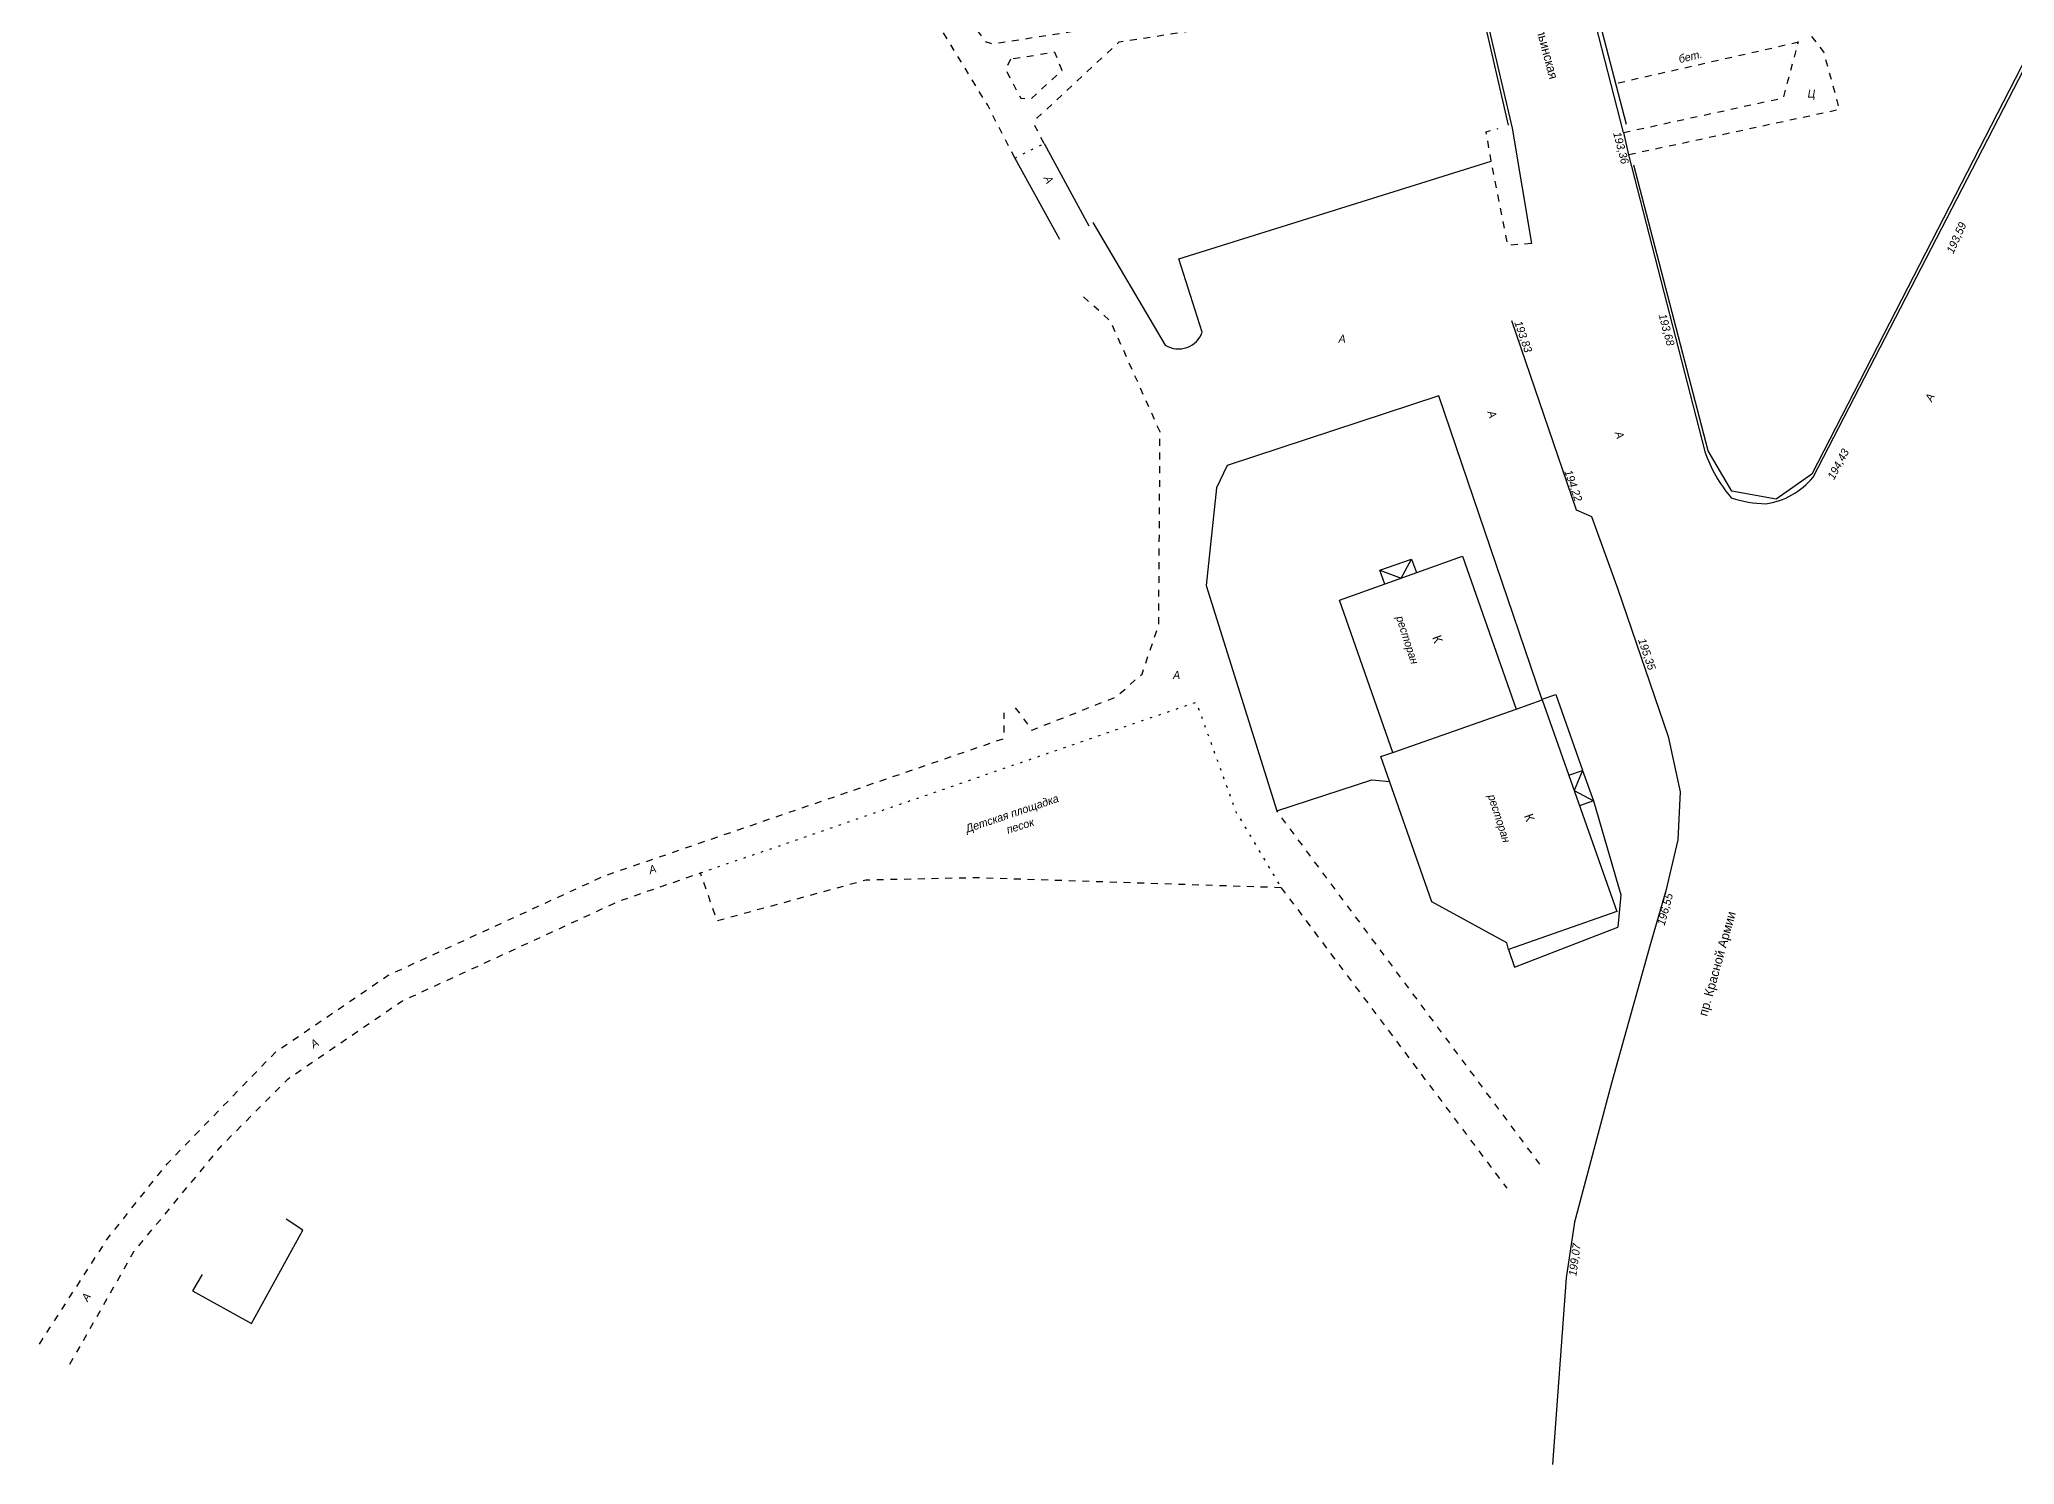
# Model space of a CAD drawing. Header units: metres. Extents: x 2227888 to 2228620, y 529759 to 530801.
# Drawn here: x 2228089.7 to 2228305.7, y 529759 to 529914.9 of the extents above; entities that cross this region are included whole.
import ezdxf

# ---------------------------------------------------------------- set-up
doc = ezdxf.new("R2010")
doc.units = ezdxf.units.M
doc.header["$LTSCALE"] = 0.5
for name, pattern in [('189_3', [3, 1.5, -1.5]), ('366', [2, 0.5, -1.5]), ('8_2', [5, 4, -1]), ('CONTI', [0])]:
    doc.linetypes.add(name, pattern=pattern)
for name, color, linetype in [('АВТОДОРОГИ', 252, 'CONTI'), ('ЗДАН_ОБЩЕСТ', 252, 'CONTI'), ('ОГРАЖДЕНИЯ', 252, 'CONTI'), ('ТРОТУАРЫ', 252, 'CONTI')]:
    doc.layers.add(name, color=color, linetype=linetype)
doc.layers.get('0').off()
doc.styles.add('БМ431', font='', dxfattribs={"height": 0.875})
doc.styles.add('древний курсив', font='', dxfattribs={"height": 0.875})
doc.styles.add('рубленый', font='', dxfattribs={"height": 1})
doc.styles.get('БМ431').set_extended_font_data('Bm431', italic=True)
doc.styles.get('древний курсив').set_extended_font_data('D431', italic=True)
doc.styles.get('рубленый').set_extended_font_data('P131')
doc.linetypes.add('280', pattern='A,2,[9,GUGK.shx,S=0.25,R=0,X=0,Y=0.5],2,0', length=4)
doc.linetypes.add('474_1', pattern='A,1.5,[4,GUGK.shx,S=1,R=0,X=0,Y=-0.5],-0.5,[5,GUGK.shx,S=0.3,R=45,X=0,Y=0.5],0.001,-0.5,0.5', length=3.001)
doc.linetypes.add('474_2', pattern='A,2,[8,GUGK.shx,S=0.1,R=0,X=0,Y=0],2', length=4)
doc.linetypes.add('84a_2', pattern='A,0.001,[5,GUGK.shx,S=0.9,R=225,X=0,Y=0],0.5,[5,GUGK.shx,S=0.4,R=225,X=0,Y=0],0.5', length=1.001)

# ---------------------------------------------------------------- blocks, each defined once
blk = doc.blocks.new('468(1)')
at = {"color": 3}
for points in [[(-1, 1), (1, 1)], [(-0.6, 0.5), (0.6, 0.5)], [(-0.2, 0), (0.2, 0)]]:
    blk.add_lwpolyline(points, dxfattribs=at)

msp = doc.modelspace()

# ---------------------------------------------------------------- linework, layer by layer
at = {"layer": 'АВТОДОРОГИ', "flags": 128}
for points in [[(2228168.15, 529938.17), (2228174.83, 529936.69), (2228206.64, 529941.32), (2228211.16, 529944.56), (2228227.4, 529943.67), (2228238.41, 529938.02), (2228240.51, 529935.68), (2228246.4, 529923.26), (2228247.63, 529918.72), (2228250.79, 529905.18), (2228252.89, 529892.55)], [(2228262.97, 529904.69), (2228252.78, 529944.31)], [(2228283.69, 529867.01), (2228314.07, 529925.8)], [(2228257.77, 529863.42), (2228259.47, 529862.71), (2228262.34, 529854.76), (2228267.85, 529838.65), (2228269.15, 529832.59), (2228268.91, 529827.33), (2228267.6, 529821.77), (2228265.86, 529815.84), (2228261.66, 529800.72), (2228257.59, 529785.52), (2228256.68, 529779.42), (2228255.19, 529759.02), (2228255.19, 529759.02), (2228255.19, 529759.02)]]:
    msp.add_lwpolyline(points, dxfattribs=at)
msp.add_lwpolyline([(2228262.97, 529904.69), (2228263.5, 529902.24), (2228271.84, 529869.81, 0.09138), (2228274.74, 529864.75, 0.081043), (2228278.52, 529864.09, 0.191135), (2228283.69, 529867.01)], format="xyb", dxfattribs=at)
at = {"layer": 'ЗДАН_ОБЩЕСТ', "flags": 128}
for points in [[(2228231.89, 529853.54), (2228245.36, 529858.37), (2228251.22, 529841.64), (2228254.08, 529842.64), (2228262.22, 529819.49), (2228250.4, 529815.34), (2228250.19, 529816.06), (2228241.99, 529820.57), (2228236.44, 529836.44), (2228237.74, 529836.9), (2228231.89, 529853.54)], [(2228236.86, 529855.29), (2228236.32, 529856.83), (2228239.79, 529858.04), (2228240.32, 529856.56)], [(2228236.32, 529856.83), (2228238.63, 529855.95), (2228239.79, 529858.04)], [(2228237.74, 529836.9), (2228251.22, 529841.64)], [(2228256.98, 529834.4), (2228258.49, 529834.93), (2228259.67, 529831.59), (2228258.15, 529831.05)], [(2228258.49, 529834.93), (2228257.57, 529832.73), (2228259.67, 529831.59)]]:
    msp.add_lwpolyline(points, dxfattribs=at)
at = {"layer": 'ОГРАЖДЕНИЯ', "linetype": '474_2', "flags": 128}
for points in [[(2228352.38, 530006.57), (2228348.61, 529993.74), (2228327.18, 529952.34), (2228313.63, 529925.83), (2228283.55, 529867.31), (2228279.67, 529864.58), (2228274.79, 529865.46), (2228272.23, 529869.88), (2228264.09, 529901.11)], [(2228263.28, 529905.57), (2228258.71, 529923.22)], [(2228250.37, 529905.5), (2228247.34, 529918.81)], [(2228199.61, 529903.5), (2228204.51, 529894.47)], [(2228196.4, 529901.9), (2228201.27, 529893.04)], [(2228254.08, 529842.72), (2228255.55, 529843.24), (2228258.49, 529834.94)], [(2228259.67, 529831.59), (2228262.68, 529821.31), (2228262.33, 529817.77)], [(2228250.4, 529815.34), (2228251.05, 529813.42), (2228262.33, 529817.77)]]:
    msp.add_lwpolyline(points, dxfattribs=at)
at = {"layer": 'ОГРАЖДЕНИЯ', "linetype": '474_1', "flags": 128}
for points in [[(2228254.08, 529842.64), (2228242.76, 529875.88), (2228219.61, 529868.27), (2228218.47, 529865.83), (2228217.34, 529855.16), (2228225.05, 529830.5), (2228235.45, 529833.9), (2228237.4, 529833.7)], [(2228107.53, 529779.82), (2228106.46, 529778.01), (2228112.92, 529774.45), (2228118.53, 529784.65), (2228116.7, 529785.87)]]:
    msp.add_lwpolyline(points, dxfattribs=at)
at = {"layer": 'ТРОТУАРЫ', "linetype": '189_3', "flags": 128}
for points in [[(2228196.4, 529901.9), (2228193.43, 529907.67), (2228186.94, 529918.32), (2228179.31, 529928.24), (2228171.35, 529934.14), (2228167.34, 529935.19), (2228160.53, 529934.58)], [(2228199.61, 529903.5), (2228198.59, 529905.41), (2228198.86, 529906.31), (2228207.8, 529914.6), (2228244.84, 529920.32), (2228245.35, 529918.21)], [(2228282.11, 529914.56), (2228261.64, 529909.92)], [(2228262.97, 529904.69), (2228280.45, 529908.49), (2228282.1, 529914.63)], [(2228283.53, 529915.21), (2228284.83, 529913.5), (2228286.57, 529907.19), (2228263.5, 529902.24)], [(2228195.92, 529912.7), (2228195.39, 529911.61), (2228197.04, 529908.43), (2228198.2, 529908.37), (2228201.56, 529911.49), (2228200.78, 529913.45), (2228195.92, 529912.7)], [(2228248.49, 529901.55), (2228247.95, 529904.78), (2228249.25, 529905.14)], [(2228252.89, 529892.55), (2228250.3, 529892.35), (2228248.49, 529901.55)], [(2228196.45, 529841.79), (2228198.26, 529839.34), (2228207.49, 529842.97), (2228210.31, 529845.47), (2228212.14, 529850.88), (2228212.28, 529871.96), (2228206.89, 529883.99), (2228203.62, 529887.02)], [(2228089.74, 529772.2), (2228097.21, 529783.76), (2228103.69, 529791.9), (2228115.58, 529804.15), (2228127.87, 529812.52), (2228151.51, 529823.4), (2228195.22, 529838.43), (2228195.22, 529841.23)], [(2228253.82, 529791.86), (2228225.05, 529830.5)], [(2228093.07, 529769.99), (2228100.07, 529782.3), (2228109.79, 529794.04), (2228116.94, 529801.21), (2228129.35, 529809.69), (2228153.14, 529820.65), (2228162.03, 529823.72)], [(2228225.53, 529822.1), (2228192.05, 529823.18), (2228180.12, 529822.93), (2228163.84, 529818.46), (2228162.03, 529823.72)], [(2228225.53, 529822.1), (2228250.19, 529789.25)]]:
    msp.add_lwpolyline(points, dxfattribs=at)
msp.add_lwpolyline([(2228180.42, 529931.34), (2228180.42, 529931.34), (2228180.42, 529931.34), (2228189.69, 529919.52), (2228193.13, 529914.65), (2228194, 529914.4), (2228207.72, 529916.53), (2228207.72, 529916.53, -0.194306), (2228208.21, 529924.56, -0.631279)], format="xyb", dxfattribs=at)
at = {"layer": 'ТРОТУАРЫ', "linetype": '366', "flags": 128}
for points in [[(2228196.4, 529901.9), (2228199.61, 529903.5)], [(2228162.03, 529823.72), (2228216.23, 529842.4), (2228220.57, 529830.41), (2228225.53, 529822.1)]]:
    msp.add_lwpolyline(points, dxfattribs=at)
at = {"layer": 'ТРОТУАРЫ', "elevation": 0.85, "flags": 128}
msp.add_lwpolyline([(2228204.93, 529894.85), (2228212.85, 529881.44, 0.480915), (2228216.9, 529882.86), (2228214.34, 529890.88), (2228248.49, 529901.55)], format="xyb", dxfattribs=at)
at = {"layer": 'ТРОТУАРЫ', "flags": 128}
msp.add_lwpolyline([(2228250.71, 529884.15), (2228257.77, 529863.42)], dxfattribs=at)

# ---------------------------------------------------------------- block references
at = {"linetype": '8_2'}
for p in [(2228223.74, 529911.64), (2228231.12, 529912.81), (2228215.02, 529910.08), (2228244.36, 529907.95), (2228236.43, 529905.78), (2228228, 529903.05), (2228218.99, 529901.97)]:
    msp.add_blockref('468(1)', p, dxfattribs=at)

# ---------------------------------------------------------------- texts
at = {"layer": 'АВТОДОРОГИ'}
for s, height, rotation, style, p in [('ул. Ильинская', 1, 284.7524, 'рубленый', (2228252.62, 529918.99)), ('А', 0.875, 64.5981, 'БМ431', (2228296.69, 529875.18)), ('А', 0.875, 289.196, 'БМ431', (2228262, 529871.84)), ('пр. Красной Армии', 1, 74.4735, 'рубленый', (2228272.1, 529807.98))]:
    msp.add_text(s, height=height, rotation=rotation, dxfattribs=dict(at, style=style)).set_placement(p)
at = {"layer": 'АВТОДОРОГИ', "linetype": '280', "style": 'древний курсив'}
for s, rotation, p in [('193,36', 284.7587, (2228261.82, 529904.63)), ('193,83', 289.0865, (2228251.01, 529883.92)), ('193,68', 285.0519, (2228266.79, 529884.74)), ('194,22', 289.2124, (2228256.48, 529867.62)), ('195,35', 288.8676, (2228264.54, 529849.2)), ('196,55', 74.7601, (2228267.45, 529817.91)), ('199,07', 82.17, (2228257.8, 529779.58))]:
    msp.add_text(s, height=0.875, rotation=rotation, dxfattribs=at).set_placement(p)
at = {"layer": 'АВТОДОРОГИ', "linetype": 'Continuous', "style": 'древний курсив'}
for s, rotation, p in [('193,59', 65.8777, (2228299.03, 529891.37)), ('194,43', 61.8137, (2228285.98, 529866.65))]:
    msp.add_text(s, height=0.875, rotation=rotation, dxfattribs=at).set_placement(p)
at = {"layer": 'ЗДАН_ОБЩЕСТ', "linetype": '366'}
for s, height, rotation, style, p in [('ресторан', 0.875, 287.9294, 'БМ431', (2228238.08, 529851.66)), ('К', 1, 289.6511, 'рубленый', (2228242.03, 529849.49)), ('ресторан', 0.875, 287.9294, 'БМ431', (2228248.12, 529832.14)), ('К', 1, 289.6511, 'рубленый', (2228252.07, 529829.97))]:
    msp.add_text(s, height=height, rotation=rotation, dxfattribs=dict(at, style=style)).set_placement(p)
at = {"layer": 'ТРОТУАРЫ', "style": 'БМ431'}
msp.add_text('бет.', height=0.875, rotation=13.4874, dxfattribs=at).set_placement((2228269.11, 529912.28))
msp.add_text('бет.', height=0.875, rotation=13.4874, dxfattribs=at).set_placement((2228269.11, 529912.28))
at = {"layer": 'ТРОТУАРЫ', "linetype": '84a_2', "style": 'БМ431'}
msp.add_text('Ц', height=0.875, dxfattribs=at).set_placement((2228283.09, 529908.5))
msp.add_text('Ц', height=0.875, dxfattribs=at).set_placement((2228283.09, 529908.5))
at = {"layer": 'ТРОТУАРЫ', "linetype": '366', "style": 'БМ431'}
for rotation, p in [(297.6333, (2228199.54, 529899.69)), (297.6333, (2228199.54, 529899.69)), (289.3787, (2228248.06, 529874.1)), (289.3787, (2228248.06, 529874.1)), (17.4119, (2228156.53, 529823.59)), (17.4119, (2228156.53, 529823.59)), (33.7896, (2228119.73, 529804.49)), (33.7896, (2228119.73, 529804.49)), (58.0836, (2228095.02, 529776.77)), (58.0836, (2228095.02, 529776.77))]:
    msp.add_text('А', height=0.875, rotation=rotation, dxfattribs=at).set_placement(p)
for p in [(2228231.8, 529881.7), (2228231.8, 529881.7), (2228213.7, 529844.93), (2228213.7, 529844.93)]:
    msp.add_text('А', height=0.875, dxfattribs=at).set_placement(p)
at = {"layer": 'ТРОТУАРЫ', "linetype": '189_3', "style": 'БМ431'}
for s, rotation, p in [('Детская площадка', 18.6161, (2228191.2, 529828.12)), ('Детская площадка', 18.6161, (2228191.2, 529828.12)), ('песок', 17.2459, (2228195.65, 529828)), ('песок', 17.2459, (2228195.65, 529828))]:
    msp.add_text(s, height=0.875, rotation=rotation, dxfattribs=at).set_placement(p)

doc.saveas('drawing.dxf')
